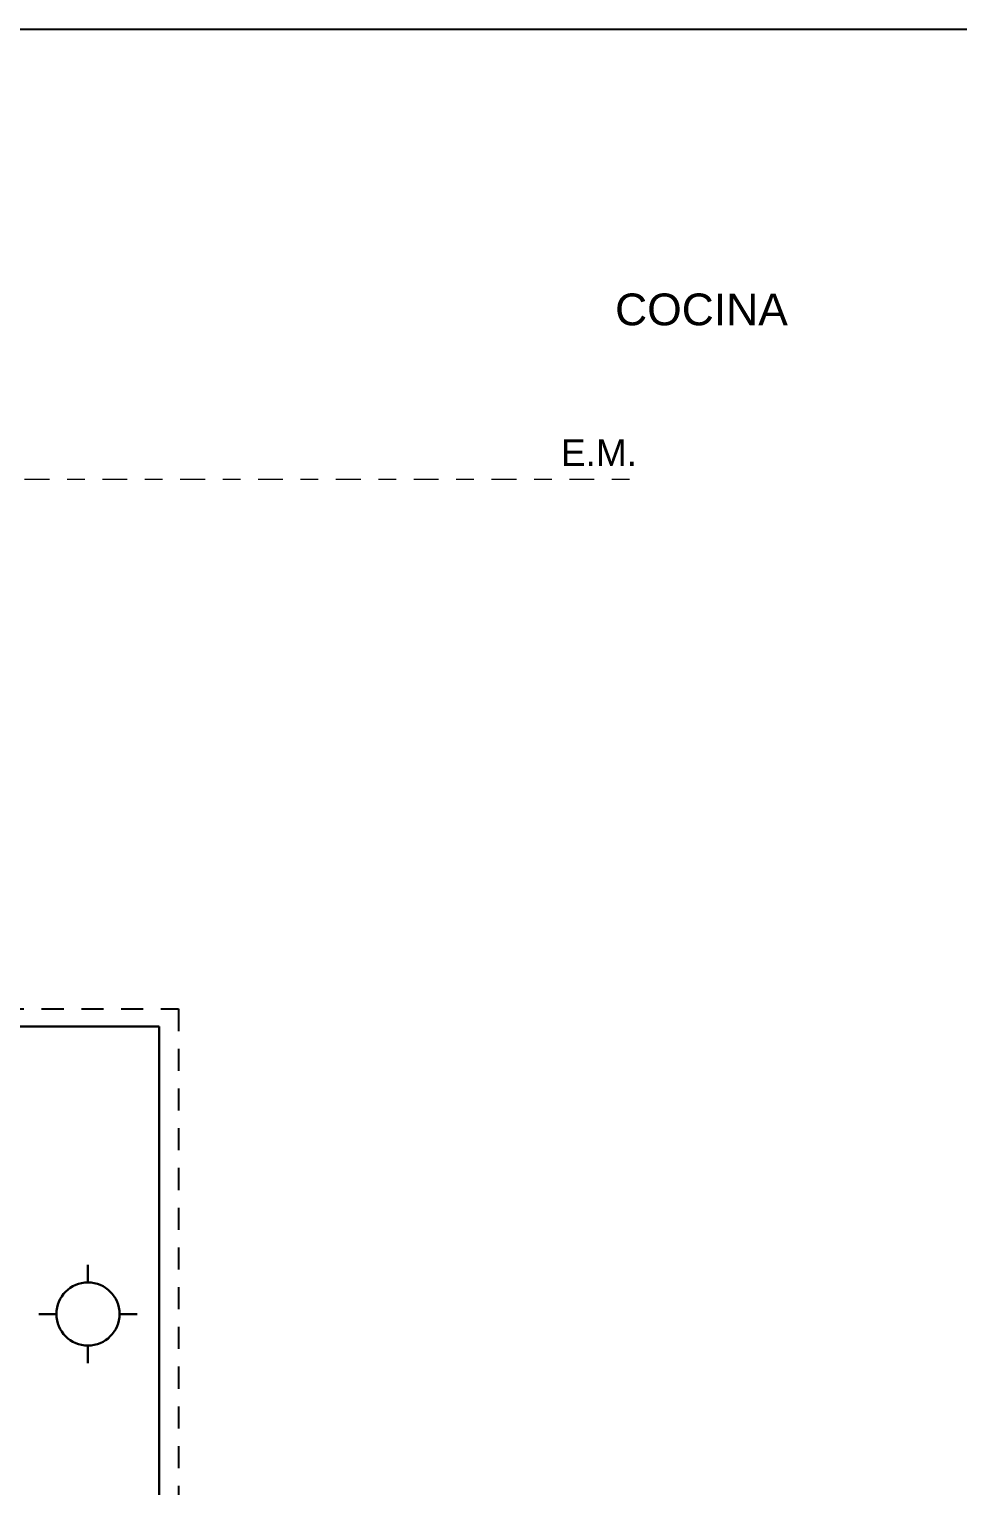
# Model space of a CAD drawing. Header units: metres. Extents: x -533726 to -533540, y -594667 to -594604.
# Drawn here: x -533594.19 to -533588.94, y -594612.43 to -594604.18 of the extents above; entities that cross this region are included whole.
import ezdxf
from ezdxf.enums import TextEntityAlignment as Align

# ---------------------------------------------------------------- set-up
doc = ezdxf.new("R2010")
doc.units = ezdxf.units.M
doc.header["$LTSCALE"] = 0.5
doc.linetypes.add('HIDDEN', pattern=[0.375, 0.25, -0.125])
doc.linetypes.add('RAYA-PUNTO', pattern=[0.625, 0.375, -0.1, 0.05, -0.1])
doc.layers.add('00_E_Losas', color=1, linetype='Continuous', lineweight=30, plot=False)
doc.layers.add('00_E_Vigas', color=4, linetype='Continuous', lineweight=30, plot=False)
doc.layers.add('A - PROYECCION', color=9, linetype='HIDDEN')
doc.layers.add('A - TEXTOS', color=1, linetype='Continuous')
doc.layers.add('A Eje', color=1, linetype='RAYA-PUNTO', lineweight=0)
doc.layers.add('ayuda', color=6, linetype='Continuous', plot=False)
doc.styles.add('Arial 100', font='arial.ttf', dxfattribs={"height": 0.2})
doc.styles.add('GENERAL', font='arial.ttf')

# ---------------------------------------------------------------- blocks, each defined once
blk = doc.blocks.new('*U39')
at = {"color": 0, "linetype": 'ByBlock', "lineweight": -2}
blk.add_line((-1.5, 0), (15.46, 0), dxfattribs=at)
at = {"color": 0, "linetype": 'ByBlock', "lineweight": -2, "style": 'Arial 100'}
blk.add_text('E.M.', height=0.2, dxfattribs=at).set_placement((-1.5, 0.1))
blk.add_text('E.M.', height=0.2, dxfattribs=at).set_placement((15.46, 0.1), align=Align.RIGHT)
blk = doc.blocks.new('lineas munic')
at = {"layer": 'A Eje', "ltscale": 0.5, "xscale": 0.75, "yscale": 0.75, "zscale": 0.75}
blk.add_blockref('*U39', (0, 20), dxfattribs=at)

msp = doc.modelspace()

# ---------------------------------------------------------------- linework, layer by layer
at = {"layer": '00_E_Losas', "ltscale": 0.5}
for p, q in [((-533593.862, -594611.177), (-533593.862, -594611.277)), ((-533594.1406, -594611.4556), (-533594.0406, -594611.4556)), ((-533593.6835, -594611.4556), (-533593.5835, -594611.4556)), ((-533593.862, -594611.6341), (-533593.862, -594611.7341))]:
    msp.add_line(p, q, dxfattribs=at)
msp.add_circle((-533593.862, -594611.4556), 0.1786, dxfattribs=at)
at = {"layer": '00_E_Vigas', "ltscale": 0.5}
for p in [(-533594.4494, -594609.8286), (-533593.4587, -594613.4286)]:
    msp.add_line(p, (-533593.4587, -594609.8286), dxfattribs=at)
at = {"layer": 'A - PROYECCION'}
msp.add_lwpolyline([(-533594.3494, -594609.7286), (-533593.3494, -594609.7286), (-533593.3494, -594624.0486), (-533595.6794, -594624.0486), (-533595.6794, -594627.1486), (-533597.1794, -594627.1486), (-533597.1794, -594627.1486), (-533602.3494, -594627.1486)], dxfattribs=at)
at = {"layer": 'ayuda'}
msp.add_lwpolyline([(-533603.8062, -594604.1808), (-533559.3273, -594604.1808), (-533559.3273, -594628.2731), (-533603.8062, -594628.2731)], close=True, dxfattribs=at)

# ---------------------------------------------------------------- block references
at = {"layer": 'A Eje'}
msp.add_blockref('lineas munic', (-533602.3494, -594626.7286), dxfattribs=at)

# ---------------------------------------------------------------- texts
at = {"layer": 'A - TEXTOS', "ltscale": 0.1, "insert": (-533590.3894, -594605.6023), "char_height": 0.2, "width": 6.015027, "attachment_point": 5, "style": 'GENERAL'}
msp.add_mtext('\\pxqc;\\P{\\H0.9x;COCINA}', dxfattribs=at)

doc.saveas('drawing.dxf')
